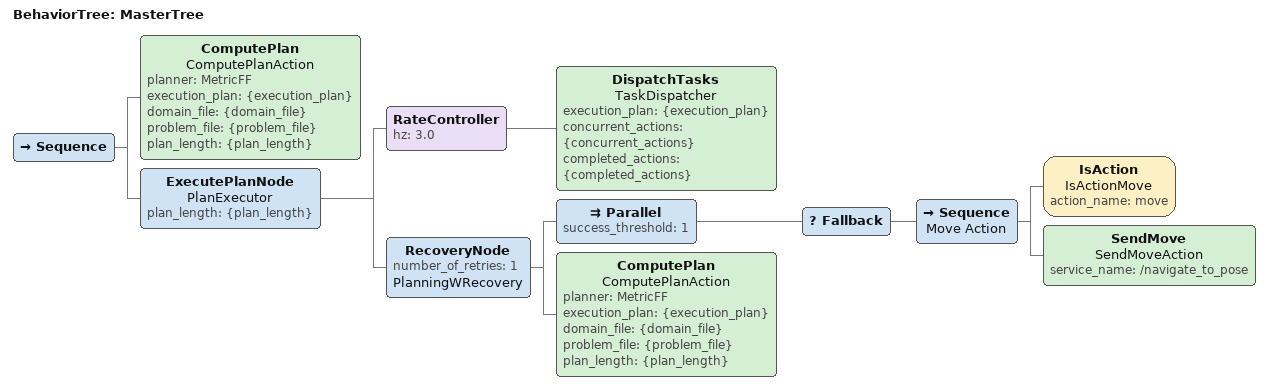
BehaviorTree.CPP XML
<!--
This Behavior Tree computes and executed a plan. If the plan failed, it has
  recovery actions to recompute a plan.
-->

<root main_tree_to_execute="MasterTree">

<BehaviorTree ID="MasterTree">
  <Sequence>
  <ComputePlan name="ComputePlanAction" planner="MetricFF" execution_plan="{execution_plan}" domain_file="{domain_file}" problem_file="{problem_file}" plan_length="{plan_length}"/>
  <ExecutePlanNode name="PlanExecutor" plan_length="{plan_length}">
  <RateController hz="3.0">
  <DispatchTasks name="TaskDispatcher"  execution_plan="{execution_plan}" concurrent_actions="{concurrent_actions}" completed_actions="{completed_actions}"/>
  </RateController>
  <RecoveryNode number_of_retries="1" name="PlanningWRecovery">
    <Parallel success_threshold="1">
        <Fallback>
        <Sequence name="Move Action">
            <IsAction name="IsActionMove" action_name="move"/>
            <SendMove name="SendMoveAction" service_name="/navigate_to_pose"/>
        </Sequence>
    </Fallback>
    </Parallel>
    <ComputePlan name="ComputePlanAction" planner="MetricFF" execution_plan="{execution_plan}"  domain_file="{domain_file}" problem_file="{problem_file}" plan_length="{plan_length}"/>
  </RecoveryNode>
 </ExecutePlanNode>
  </Sequence>
</BehaviorTree>
</root>
